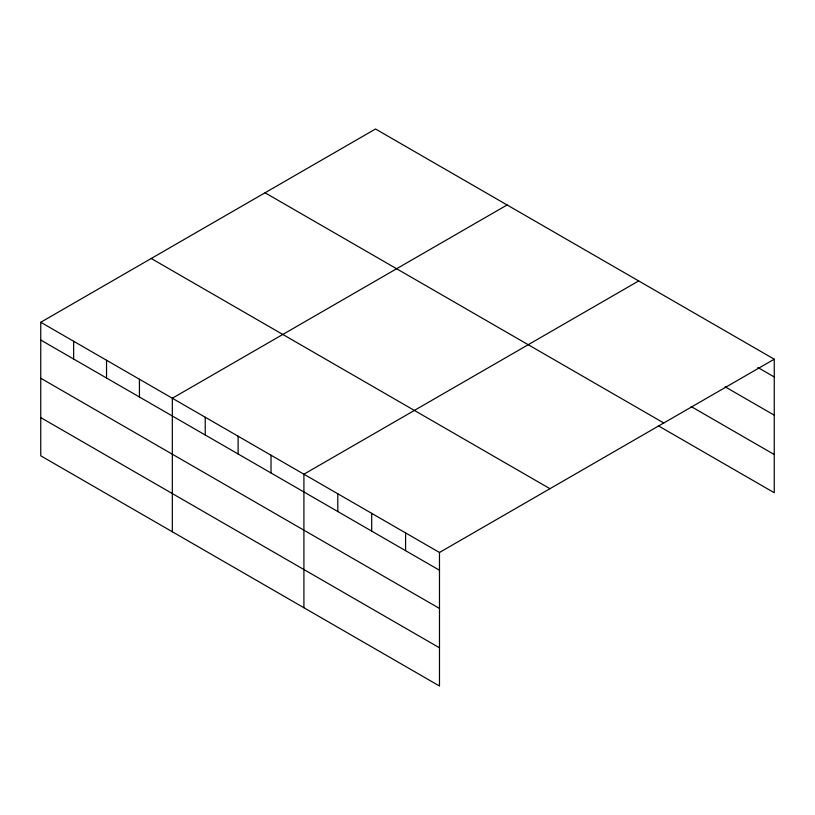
<?xml version="1.0" encoding="UTF-8"?>
<svg xmlns="http://www.w3.org/2000/svg" width="815" height="815" viewBox="0 0 815 815"><rect width="100%" height="100%" fill="white"/><g stroke="black" fill="none" stroke-linecap="round" stroke-linejoin="round"><path stroke-width="1.22" d="M40.75 322.271L439.479 552.478L439.479 686.006L40.75 455.799L40.75 322.271L375.521 128.994L774.25 359.201L774.25 492.729L658.357 425.817M507.103 204.962L172.332 398.24L172.332 531.767M638.685 280.93L303.913 474.208L303.913 607.735M439.479 552.478L774.25 359.201M757.848 367.504L774.25 376.968M725.055 386.768L774.25 415.171M691.161 406.553L774.25 454.526M265.048 192.778L663.777 422.985M151.223 258.487L549.952 488.694M40.75 340.038L439.479 570.245M40.75 378.241L439.479 608.448M40.75 417.596L439.479 647.803M405.585 532.908L405.585 550.675M371.701 513.338L371.701 531.105M337.807 493.778L337.807 511.545M271.018 455.218L271.018 472.985M238.123 436.219L238.123 453.996M205.227 417.229L205.227 434.996M139.436 379.25L139.436 397.017M106.541 360.25L106.541 378.028M73.645 341.261L73.645 359.028"/></g></svg>
